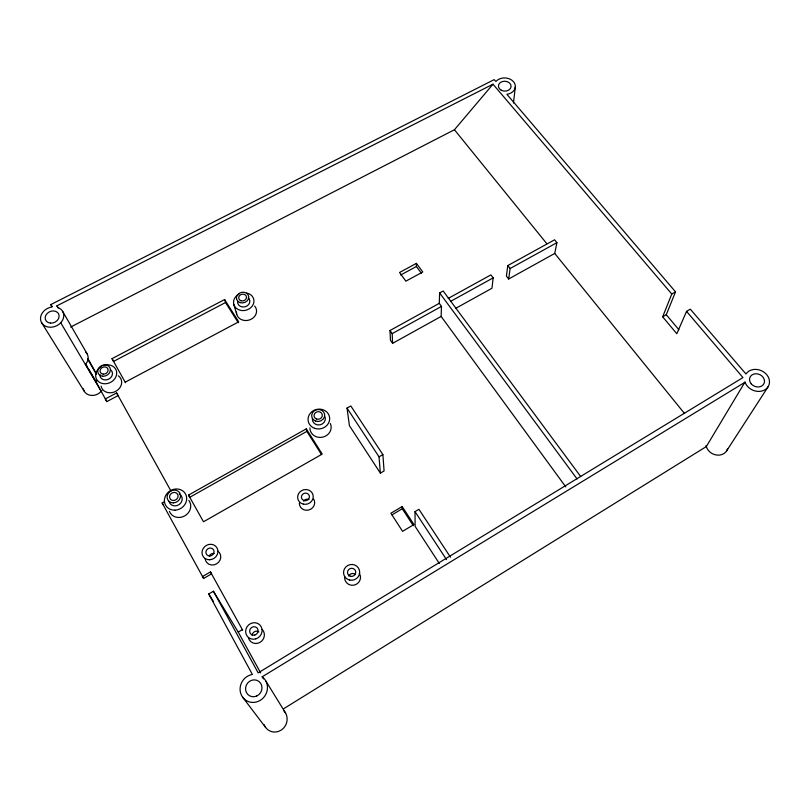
<?xml version="1.0" encoding="UTF-8"?>
<svg xmlns="http://www.w3.org/2000/svg" width="810" height="810" viewBox="0 0 810 810"><rect width="100%" height="100%" fill="white"/><g stroke="black" fill="none" stroke-linecap="round" stroke-linejoin="round"><path stroke-width="1.21" d="M565.745 486.85L441.126 316.426L441.501 306.393L439.273 303.345L439.627 292.947L443.161 291.003L580.77 476.624M448.214 298.414L490.88 274.904L493.168 277.87L491.964 288.249L455.574 308.418M513.459 103.032L515.332 86.842M507.819 265.558L506.392 276.078L508.66 278.994L554.728 253.449L556.915 242.666L554.577 239.8L507.819 265.558L510.128 268.505L508.66 278.994M263.473 678.901L262.167 676.796L745.078 382.199A12.818 10.662 23.6 0 0 763.658 390.45A12.818 10.662 23.6 0 0 765.521 373.41A12.818 10.662 23.6 0 0 745.969 373.987L690.312 309.167L686.546 311.374L676.806 333.72L662.651 316.821L671.774 294.03L675.52 291.853L506.898 94.314A10.601 8.252 2.7 0 0 513.53 81.729A10.601 8.252 2.7 0 0 495.923 81.466L494.14 79.643L50.807 304.57L51.901 307.01A11.978 9.791 -24 0 0 41.492 322.512L84.118 391.058M662.651 316.821L666.265 314.705L675.52 291.853M745.018 381.986L706.32 446.573L283.52 708.831M726.58 450.937L768.113 386.755M101.939 390.46L101.088 391.503A10.611 8.991 -26 0 1 90.558 395.341A10.611 8.991 -26 0 1 83.329 388.841M85.374 364.51L86.143 363.579A11.148 9.315 -25.2 0 0 85.688 351.985M70.652 327.048L454.43 129.752L492.986 84.189L671.774 294.03M260.617 672.857L238.241 632.114L242.322 629.674M439.303 563.456L415.115 526.368L415.014 511.636L418.922 509.308L450.481 557.189M392.05 514.816L402.266 508.761L402.185 506.554L390.886 513.236L402.57 531.34L413.93 524.556L402.185 506.554M262.167 676.796L262.379 676.937A14.317 13.446 -57.8 0 1 261.822 699.263A14.317 13.446 -57.8 0 1 240.975 694.119A14.317 13.446 -57.8 0 1 252.376 674.467L208.737 593.983L213.415 591.239L238.241 632.114M210.458 571.921L202.439 576.588L203.594 578.472L211.572 573.834L210.458 571.921L242.676 630.21M380.366 473.121L384.082 470.964L382.877 454.612L350.811 405.962L347.024 408.098L349.424 425.685L380.366 473.121L379.029 456.84L347.024 408.098M379.029 456.84L382.877 454.612M306.291 428.854L306.858 431.376L189.732 497.33L188.538 495.092L306.291 428.854L322.228 454.086L203.502 521.762L188.538 495.092M203.594 578.472L162.162 502.969L164.298 501.775M439.273 303.345L389.995 330.51L390.45 340.251L392.597 343.329L441.126 316.426M392.597 343.329L392.182 333.629L441.501 306.393M450.461 301.442L493.168 277.87M510.128 268.505L556.915 242.666M416.421 263.371L399.553 272.474L405.861 281.161L422.779 271.988L416.421 263.371L416.421 266.5L421.352 273.183M400.687 274.995L416.421 266.5M116.61 392.941L105.28 398.976L106.829 401.598L118.098 395.584L116.61 392.941L170.92 490.951M125.226 382.168L238.697 321.853L224.603 299.538L112.033 358.648L113.522 361.422L225.514 302.525L224.603 299.538M97.554 380.437L95.671 381.429L85.657 364.429M41.492 322.512A11.978 9.791 -24 0 0 60.578 322.906L61.55 321.762A11.978 9.791 -24 0 0 59.008 308.023L57.733 307.486L56.913 305.826L492.986 84.189M686.546 311.374L742.952 377.582L258.177 672.887L213.415 591.239M666.265 314.705L678.871 329.7M454.43 129.752L546.851 243.729M554.728 253.449L684.541 413.546M242.635 697.197L265.609 727.441M439.627 292.947L577.034 478.912M389.995 330.51L392.182 333.629M50.807 304.57L52.184 306.605M415.014 511.636L446.512 559.609M402.266 508.761L413.262 525.629M56.913 305.826L58.279 307.942M225.514 302.525L238.221 322.653M306.858 431.376L321.398 454.41M208.737 593.983L213.364 601.364M265.791 680.926L285.636 713.144M162.162 502.969L163.498 505.177M86.346 365.087L87.622 367.234M88.887 369.39L92.684 375.84M60.72 322.734L101.22 391.351M87.682 359.205L96.339 374.119M62.785 311.587L87.176 353.919M112.033 358.648L125.469 382.715M88.037 358.698L96.441 373.987M93.322 376.923L106.829 401.598M233.766 304.317L236.712 314.31M706.057 445.459L706.371 446.766A11.279 9.669 26.3 0 0 717.194 455.119A11.279 9.669 26.3 0 0 727.603 448.618M348.776 576.052A4.101 3.999 -23 0 1 355.418 574.553M254.674 306.079A10.145 8.718 -14 0 1 249.45 319.96A10.145 8.718 -14 0 1 236.459 312.042M246.685 293.007A10.307 8.819 -13.8 0 1 252.426 305.846A10.307 8.819 -13.8 0 1 236.267 308.245A10.307 8.819 -13.8 0 1 238.93 294.162M179.233 493.918A6.865 6.176 -30.8 0 1 179.304 504.458A6.865 6.176 -30.8 0 1 168.996 501.37M360.217 575.221A7.978 7.766 -23 0 1 353.18 585.255A7.978 7.766 -23 0 1 344.675 576.69M359.397 573.369A7.978 7.766 -23 0 1 359.873 574.27M110.454 369.623A6.49 5.508 -24.8 0 1 108.459 379.283A6.49 5.508 -24.8 0 1 99.873 374.473M219.358 552.531A8.049 7.422 -35.7 0 1 216.553 563.881A8.049 7.422 -35.7 0 1 205.558 560.51M205.274 559.578A8.049 7.422 -35.7 0 1 205.122 558.596M217.981 551.175A8.049 7.422 -35.7 0 1 218.72 551.802M262.167 629.39A8.363 7.897 -48 0 1 260.152 642.289A8.363 7.897 -48 0 1 248.407 637.662M249.136 298.819A6.186 5.295 -13.8 0 1 244.731 306.879A6.186 5.295 -13.8 0 1 237.684 301.178M248.204 297.746A6.186 5.295 -13.8 0 1 248.71 298.252M303.598 501.157A3.979 3.736 -19.6 0 1 308.995 499.608M324.486 415.834A6.521 5.933 -11.9 0 1 320.122 424.804A6.521 5.933 -11.9 0 1 312.437 418.426M313.673 499.071A7.746 7.27 -19.6 0 1 308.944 509.956A7.746 7.27 -19.6 0 1 299.315 503.172M209.294 555.974A4.141 3.817 -35.7 0 1 214.154 553.544M105.735 364.945A10.813 9.173 -24.8 0 1 116.083 376.417A10.813 9.173 -24.8 0 1 99.033 382.026A10.813 9.173 -24.8 0 1 101.746 366.262M103.032 365.675A10.813 9.173 -24.8 0 1 104.368 365.229M118.29 375.769A10.631 9.062 -25.1 0 1 116.306 391.017A10.631 9.062 -25.1 0 1 101.098 386.137M252.133 635.435A4.303 4.06 -48 0 1 258.916 631.921M330.358 423.529A10.682 9.761 -12.1 0 1 322.603 437.177A10.682 9.761 -12.1 0 1 309.906 427.943M283.783 710.654A12.514 11.775 -64.9 0 1 281.647 729.78A12.514 11.775 -64.9 0 1 264.121 724.667M188.831 500.367A11.249 10.145 -31.4 0 1 184.69 515.909A11.249 10.145 -31.4 0 1 169.411 511.312M350.588 576.295A4.161 4.05 -21.9 0 0 355.6 571.161A4.161 4.05 -21.9 0 0 348.644 569.572A4.161 4.05 -21.9 0 0 350.588 576.295M102.698 376.235A6.531 5.528 -24.7 0 0 110.15 368.135A6.531 5.528 -24.7 0 0 99.377 367.234A6.531 5.528 -24.7 0 0 102.698 376.235M349.636 580.061A8.1 7.867 -21.9 0 0 359.377 570.058A8.1 7.867 -21.9 0 0 345.829 566.97A8.1 7.867 -21.9 0 0 349.636 580.061M240.985 300.763A3.939 3.372 -13.7 0 0 246.483 296.986A3.939 3.372 -13.7 0 0 240.307 294.962A3.939 3.372 -13.7 0 0 240.985 300.763M316.589 419.023A4.151 3.777 -11.9 0 0 322.289 414.831A4.151 3.777 -11.9 0 0 315.657 412.543A4.151 3.777 -11.9 0 0 316.589 419.023M209.628 559.761A8.161 7.513 -35.1 0 0 217.029 547.935A8.161 7.513 -35.1 0 0 203.259 548.39A8.161 7.513 -35.1 0 0 209.628 559.761M304.368 500.62A4.04 3.777 -19.2 0 0 309.309 495.801A4.04 3.777 -19.2 0 0 302.606 494.313A4.04 3.777 -19.2 0 0 304.368 500.62M173.573 500.509A4.384 3.928 -30.6 0 0 177.643 494.313A4.384 3.928 -30.6 0 0 170.262 494.556A4.384 3.928 -30.6 0 0 173.573 500.509M255.798 638.877A8.485 7.999 -47.1 0 0 259.848 624.935A8.485 7.999 -47.1 0 0 245.987 629.087A8.485 7.999 -47.1 0 0 255.798 638.877M173.431 502.868A6.915 6.207 -30.6 0 0 179.85 493.077A6.915 6.207 -30.6 0 0 168.196 493.472A6.915 6.207 -30.6 0 0 173.431 502.868M254.866 635.01A4.364 4.121 -47.1 0 0 256.952 627.851A4.364 4.121 -47.1 0 0 249.824 629.977A4.364 4.121 -47.1 0 0 254.866 635.01M240.054 302.626A6.227 5.316 -13.7 0 0 248.741 296.652A6.227 5.316 -13.7 0 0 238.98 293.463A6.227 5.316 -13.7 0 0 240.054 302.626M209.79 555.984A4.202 3.868 -35.1 0 0 213.607 549.909A4.202 3.868 -35.1 0 0 206.53 550.132A4.202 3.868 -35.1 0 0 209.79 555.984M315.677 421.099A6.561 5.964 -11.9 0 0 324.658 414.467A6.561 5.964 -11.9 0 0 314.199 410.873A6.561 5.964 -11.9 0 0 315.677 421.099M303.375 504.144A7.847 7.351 -19.2 0 0 312.974 494.758A7.847 7.351 -19.2 0 0 299.943 491.893A7.847 7.351 -19.2 0 0 303.375 504.144M50.493 323.119A7.189 5.872 -24 0 0 58.846 314.452A7.189 5.872 -24 0 0 47.091 313.51A7.189 5.872 -24 0 0 50.493 323.119M174.93 510.168A11.441 10.287 -30.8 0 0 185.51 493.928A11.441 10.287 -30.8 0 0 166.222 494.606A11.441 10.287 -30.8 0 0 174.93 510.168M256.719 696.013A8.586 8.07 -57.8 0 0 258.947 681.463A8.586 8.07 -57.8 0 0 245.653 687.467A8.586 8.07 -57.8 0 0 256.719 696.013M501.268 90.254A6.359 4.951 2.7 0 0 511.1 86.569A6.359 4.951 2.7 0 0 501.886 81.699A6.359 4.951 2.7 0 0 501.268 90.254M751.275 383.91A7.685 6.399 23.6 0 0 764.053 383.454A7.685 6.399 23.6 0 0 755.71 373.754A7.685 6.399 23.6 0 0 751.275 383.91M314.746 428.358A10.864 9.892 -11.9 0 0 329.589 417.342A10.864 9.892 -11.9 0 0 312.265 411.399A10.864 9.892 -11.9 0 0 314.746 428.358M103.204 374.129A4.141 3.503 -24.7 0 0 107.922 369.006A4.141 3.503 -24.7 0 0 101.098 368.439A4.141 3.503 -24.7 0 0 103.204 374.129"/></g></svg>
